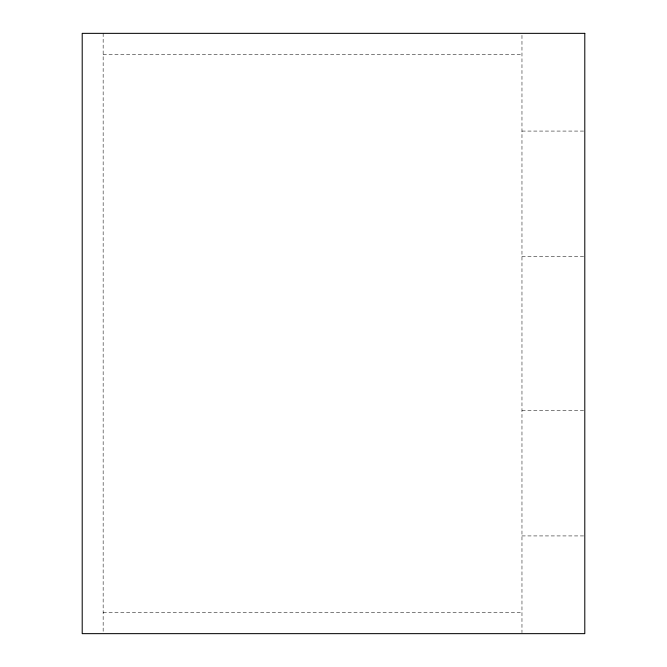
<?xml version="1.0" encoding="UTF-8"?>
<svg xmlns="http://www.w3.org/2000/svg" width="667" height="667" viewBox="0 0 667 667"><rect width="100%" height="100%" fill="white"/><g stroke="black" fill="none" stroke-linecap="round" stroke-linejoin="round"><path stroke-width="0.5" stroke-dasharray="3.33 2.5" d="M103.152 54.294L521.969 54.294M521.969 131.074L583.758 131.074M521.969 256.72L583.758 256.72M521.969 410.28L583.758 410.28M521.969 535.926L583.758 535.926M103.152 612.706L521.969 612.706M521.969 35.343L521.969 632.649M103.152 33.35L103.152 632.649"/><path stroke-width="1" d="M584.792 33.35L82.208 33.35L82.208 633.65L584.792 633.65L584.792 33.35"/></g></svg>
